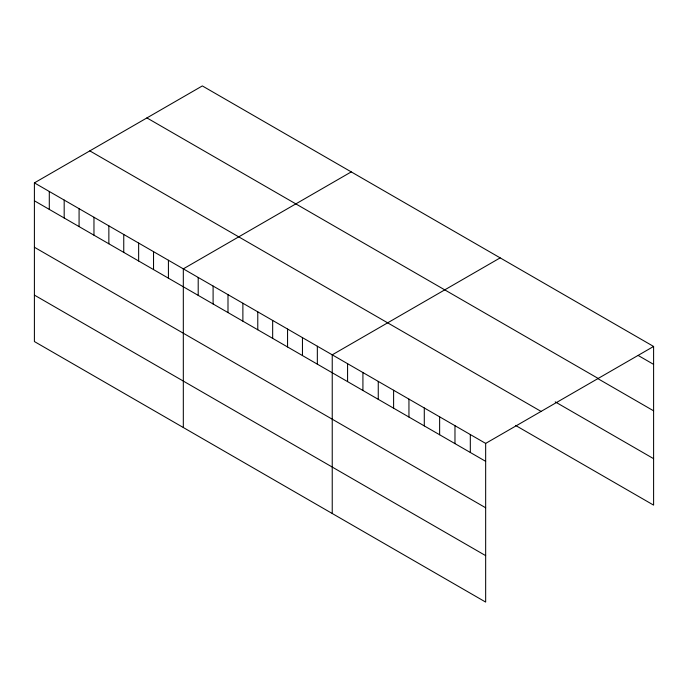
<?xml version="1.0" encoding="UTF-8"?>
<svg xmlns="http://www.w3.org/2000/svg" width="688" height="688" viewBox="0 0 688 688"><rect width="100%" height="100%" fill="white"/><g stroke="black" fill="none" stroke-linecap="round" stroke-linejoin="round"><path stroke-width="1.03" d="M34.4 182.879L485.659 443.407L485.659 602.077L34.4 341.549L34.4 182.879L202.341 85.923L653.6 346.451L653.6 505.121L515.51 425.399M351.258 171.897L183.318 268.853L183.318 427.523M500.167 257.871L332.235 354.827L332.235 513.497M485.659 443.407L653.6 346.451M638.258 355.515L653.6 364.373M146.922 117.915L598.182 378.452M597.64 378.512L653.6 410.822M555.225 401.878L653.6 458.672M89.818 150.878L541.078 411.415M34.4 200.801L485.659 461.338M34.4 247.25L485.659 507.778M34.4 295.1L485.659 555.637M470.317 434.549L470.317 452.48M454.974 425.691L454.974 443.622M439.632 416.833L439.632 434.764M424.29 407.975L424.29 425.898M408.947 399.117L408.947 417.04M393.605 390.259L393.605 408.182M378.262 381.401L378.262 399.324M362.92 372.543L362.92 390.466M347.578 363.685L347.578 381.608M317.34 346.236L317.34 364.158M302.453 337.636L302.453 355.558M287.558 329.036L287.558 346.958M272.663 320.436L272.663 338.367M257.776 311.845L257.776 329.767M242.881 303.245L242.881 321.167M227.995 294.645L227.995 312.567M213.099 286.053L213.099 303.976M198.204 277.453L198.204 295.376M168.422 260.253L168.422 278.176M153.536 251.662L153.536 269.584M138.641 243.062L138.641 260.984M123.754 234.462L123.754 252.384M108.859 225.87L108.859 243.793M93.964 217.27L93.964 235.193M79.077 208.67L79.077 226.593M64.182 200.07L64.182 217.993M49.295 191.479L49.295 209.401"/></g></svg>
